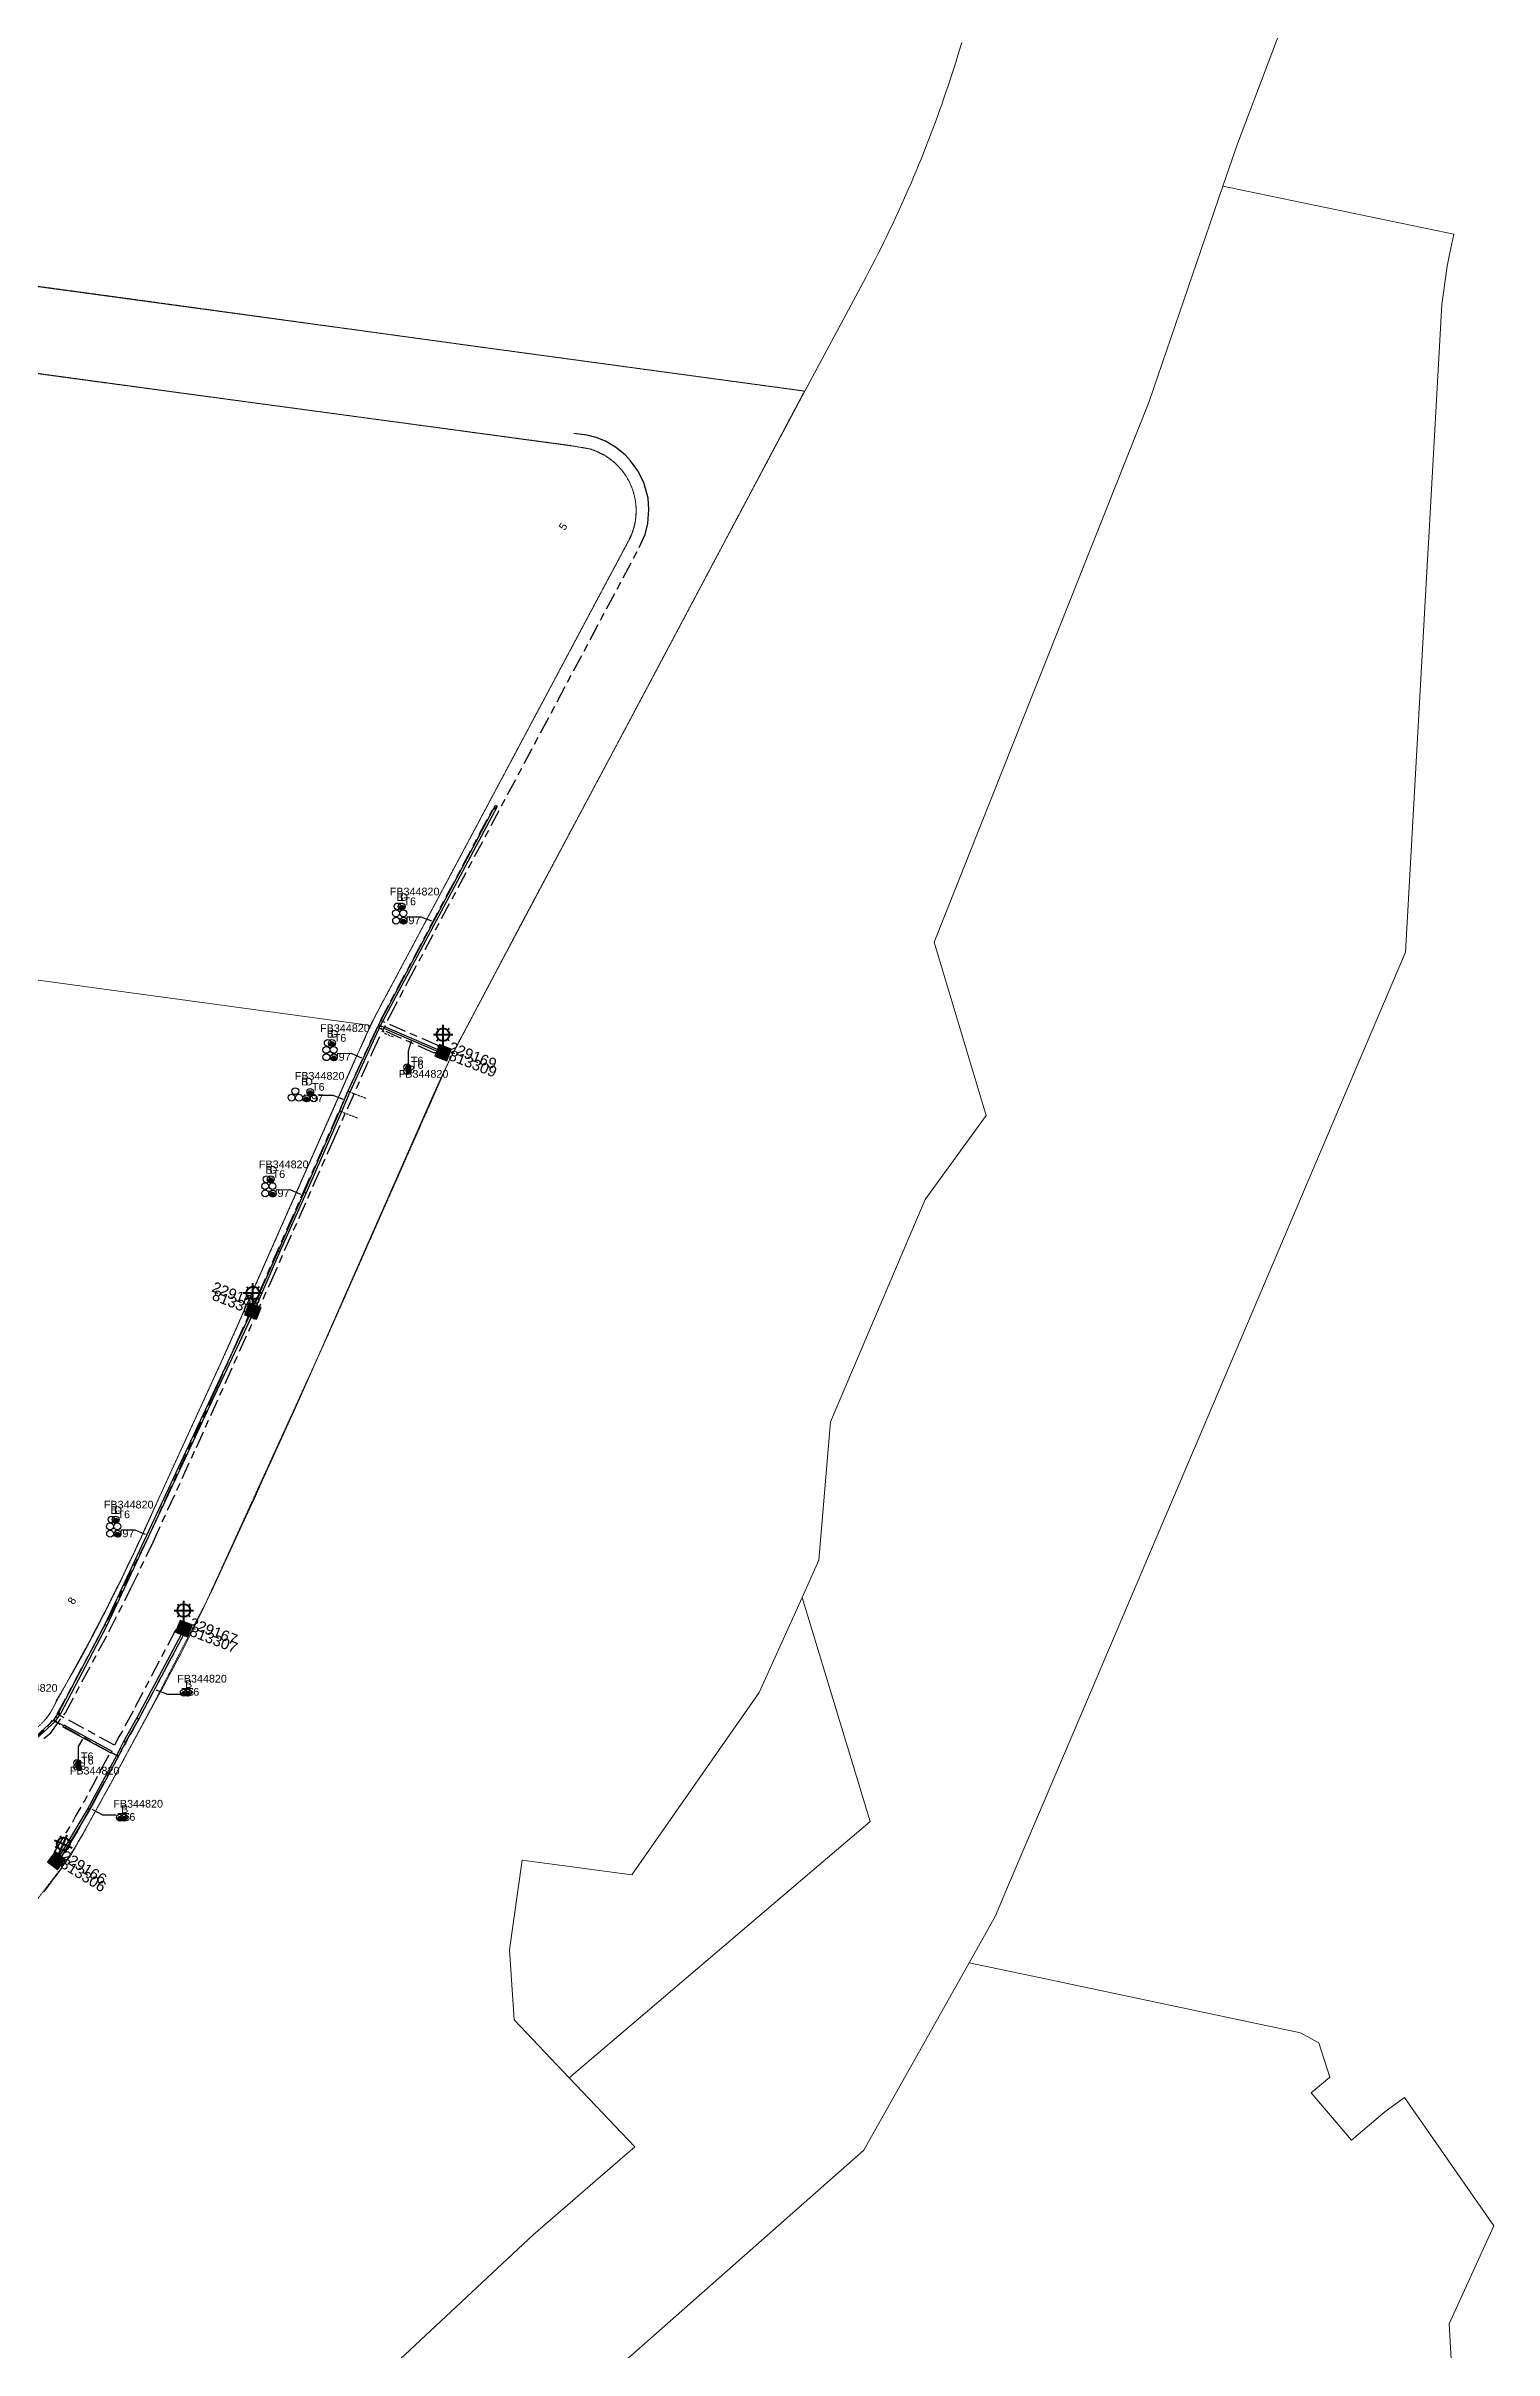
# Model space of a CAD drawing. Header units: metres. Extents: x -1 to 308408, y -2 to 6256973.
# Drawn here: x 307736 to 308074, y 6255117 to 6255655 of the extents above; entities that cross this region are included whole.
import ezdxf
from ezdxf.enums import TextEntityAlignment as Align

# ---------------------------------------------------------------- set-up
doc = ezdxf.new("R2010")
doc.units = ezdxf.units.M
for name, pattern in [('Cable Exist UG', [8.2, 4, -1.2, 1.8, -1.2]), ('DASHED', [0.75, 0.5, -0.25]), ('HIDDEN', [0.375, 0.25, -0.125]), ('HIDDEN2', [0.1875, 0.125, -0.0625])]:
    doc.linetypes.add(name, pattern=pattern)
doc.layers.get('0').update_dxf_attribs({"color": 6})
for name, color, linetype in [('_User DUCT CONFIGS', 7, 'Continuous'), ('Duct_SP_EXT', 7, 'Continuous'), ('Equip_SP_SL_EXT', 7, 'Continuous'), ('Mains_HV_EXT', 7, 'Continuous'), ('Mains_SL_EXT', 7, 'Continuous'), ('SupportsUG_SP_LV_SL_EXT', 7, 'Continuous'), ('Trench_SP_EXT', 7, 'Continuous')]:
    doc.layers.add(name, color=color, linetype=linetype)
doc.layers.add('Cadastre Land Parcels_SP_EXT', color=9, linetype='Continuous', lineweight=5)
doc.layers.add('Cadastre Other Property_SP_EXT', color=9, linetype='HIDDEN', lineweight=5)
doc.layers.add('UNKNOWN_FEATURES', color=1, linetype='DASHED', plot=False)
doc.styles.add('COLUMN_LABEL', font='arial.ttf')
doc.styles.add('iecARIAL', font='arial.ttf', dxfattribs={"height": 2})
doc.styles.add('POLE_LABEL', font='arial.ttf')
doc.styles.get("Standard").update_dxf_attribs({"font": 'arial.ttf'})

# ---------------------------------------------------------------- blocks, each defined once
blk = doc.blocks.new('COLUMN_EXT')
blk.add_hatch(color=256).paths.add_polyline_path([(-1.49, 1.48), (-1.49, -1.49), (1.48, -1.49), (1.48, 1.48)])
blk.add_lwpolyline([(-1.49, -1.49), (1.48, -1.49), (1.48, 1.48), (-1.49, 1.48)], close=True)
for tag, height, style, flags, p in [('STRUCTURE_PLANT_NUMBER', 0.2, 'POLE_LABEL', 9, (1.81, 0.03)), ('ASSET_NUM', 2.5, 'COLUMN_LABEL', 8, (2, 2)), ('STREET_CODE', 0.2, 'COLUMN_LABEL', 9, (1.81, -0.2))]:
    blk.add_attdef(tag, text='', height=height, dxfattribs=dict(style=style, flags=flags)).set_placement(p, align=Align.MIDDLE_LEFT)
at = {"flags": 1}
blk.add_attdef('Z', (1.81, -2.35), '', height=0.2, dxfattribs=at)
at = {"flags": 9}
for tag, p in [('COLUMN_TYPE', (1.81, -0.4)), ('OWNED_BY', (1.81, -0.6)), ('STATE', (1.81, -0.8)), ('USAGE', (1.81, -1)), ('STREETNAME', (1.81, -1.6)), ('SUBURB', (1.81, -1.8)), ('LEGEND', (1.81, -1.2)), ('LOCATION', (1.81, -1.4)), ('NOTES', (1.81, -2))]:
    blk.add_attdef(tag, text='', height=0.2, dxfattribs=at).set_placement(p, align=Align.MIDDLE_LEFT)
blk = doc.blocks.new('DUCT_EXT')
blk.add_circle((0, 0.8), 0.8)
at = {"flags": 1}
blk.add_attdef('Z', (0, 0), '', height=0.2, dxfattribs=at)
at = {"flags": 9}
for tag, p in [('DUCT_CODE', (0, 0)), ('XSECT_TYPE', (0, -0.2)), ('STATE', (0, -0.6)), ('FB_REFERENCE', (0, -0.4)), ('NOTES', (0, -0.8))]:
    blk.add_attdef(tag, text='', height=0.2, dxfattribs=at).set_placement(p, align=Align.MIDDLE_LEFT)
blk = doc.blocks.new('SL_LANTERN_EXT')
at = {"lineweight": 40}
for p, q in [((-1.46, 5.68), (-1.06, 5.28)), ((0, 1.97), (0, 6.47)), ((1.46, 5.68), (1.06, 5.28)), ((-2.25, 4.22), (2.25, 4.22)), ((-1.46, 2.76), (-1.06, 3.16)), ((0, 0), (0, 2.72)), ((1.46, 2.76), (1.06, 3.16))]:
    blk.add_line(p, q, dxfattribs=at)
blk.add_circle((0, 4.22), 1.5, dxfattribs=at)
at = {"style": 'iecARIAL', "flags": 8}
blk.add_attdef('ASSET_NUM', (1.5, 1.5), '', height=2.5, dxfattribs=at)
for tag, p, height, flags in [('OPERATING_VOLTAGE', (0.98, -1.65), 0.2, 9), ('ORIENTATION', (0.98, -1.85), 0.2, 9), ('OWNED_BY', (0.98, -2.05), 0.2, 9), ('STATE', (0.98, -2.25), 0.2, 9), ('CONSTRUCTED_VOLTAGE', (0.98, -0.65), 0.2, 9), ('CONTROL_TYPE', (0.98, -0.85), 0.2, 9), ('LANTERN_PURPOSE', (0.98, -1.05), 0.2, 9), ('LANTERN_TYPE', (0.98, -1.25), 0.2, 9), ('NO_PHASES', (0.98, -1.45), 0.2, 9), ('USAGE', (0.98, -2.45), 0.2, 9), ('CEXIST', (0.98, -2.65), 0.2, 9), ('CNEW', (0.98, -2.85), 0.2, 9), ('CNUMBER', (0.98, -3.05), 0.2, 9), ('CREMOVE', (0.98, -3.25), 0.2, 9), ('CREPLACE', (0.98, -3.45), 0.2, 9), ('LKINGHEIGHT', (0.98, -3.65), 0.2, 9), ('LBRACKET', (0.98, -3.85), 0.2, 9), ('LBRACKETVOCAB', (0.98, -4.05), 0.2, 9), ('LCATEGORY', (0.98, -4.25), 0.2, 9), ('LCHARGE1', (0.98, -4.45), 0.2, 9), ('LCHARGE1PERCENT', (0.98, -4.65), 0.2, 9), ('LCHARGE2', (0.98, -4.85), 0.2, 9), ('LCHARGE2PERCENT', (0.98, -5.05), 0.2, 9), ('LCHARGE3', (0.98, -5.25), 0.2, 9), ('LCHARGE3PERCENT', (0.98, -5.45), 0.2, 9), ('LNUMBER', (2.18, -3.25), 2.5, 8), ('STREETNAME', (0.98, -9.25), 0.2, 9), ('SUBURB', (0.98, -9.45), 0.2, 1), ('LEXIST', (0.98, -5.65), 0.2, 9), ('LLAMP', (0.98, -5.85), 0.2, 9), ('LLAMPVOCAB', (0.98, -6.05), 0.2, 9), ('LMAST', (0.98, -6.25), 0.2, 9), ('LMASTVOCAB', (0.98, -6.45), 0.2, 9), ('LNEW', (0.98, -6.65), 0.2, 9), ('LANTNUMBER', (0.98, -6.85), 0.2, 9), ('LOUTREACH', (0.98, -7.25), 0.2, 9), ('LOUTREACHVOCAB', (0.98, -7.45), 0.2, 9), ('LRATECODE', (0.98, -7.65), 0.2, 9), ('LREMOVE', (0.98, -7.85), 0.2, 9), ('LREPLACE', (0.98, -8.05), 0.2, 9), ('LTYPE', (0.98, -8.25), 0.2, 9), ('LTYPEVOCAB', (0.98, -8.45), 0.2, 9), ('LEGEND', (0.98, -8.65), 0.2, 9), ('LOCATION', (0.98, -8.85), 0.2, 9), ('NOTES', (0.98, -9.05), 0.2, 9)]:
    blk.add_attdef(tag, p, '', height=height, dxfattribs=dict(flags=flags))
blk = doc.blocks.new('CABLE_LARGE_EXT')
h = blk.add_hatch(color=256)
edge = h.paths.add_edge_path()
edge.add_arc((0, 0.55), 0.55, 0, 360)
blk.add_circle((0, 0.55), 0.55)
at = {"flags": 1}
blk.add_attdef('Z', (0, 0), '', height=0.2, dxfattribs=at)
at = {"flags": 9}
for tag, p in [('COND_CODE', (0, 0)), ('STATE', (0, -0.4)), ('XSECT_SIZE', (0, -0.6)), ('FB_REFERENCE', (0, -0.2)), ('NOTES', (0, -0.8))]:
    blk.add_attdef(tag, text='', height=0.2, dxfattribs=at).set_placement(p, align=Align.MIDDLE_LEFT)

msp = doc.modelspace()

# ---------------------------------------------------------------- linework, layer by layer
at = {"layer": '_User DUCT CONFIGS'}
for points in [[(307820.39, 6255451.47), (307823.6, 6255451.5), (307826.06, 6255450.51)], [(307804.11, 6255419.56), (307807.32, 6255419.59), (307809.76, 6255418.54)], [(307820.75, 6255416.97), (307820.75, 6255420.19), (307821.44, 6255422.51)], [(307799.69, 6255409.83), (307803.04, 6255409.83), (307805.49, 6255408.85)], [(307789.82, 6255387.73), (307793.03, 6255387.77), (307795.47, 6255386.72)], [(307753.59, 6255308.24), (307756.8, 6255308.27), (307759.24, 6255307.22)], [(307767.57, 6255269.82), (307764.54, 6255269.82), (307761.74, 6255270.76)], [(307743.67, 6255254.43), (307743.67, 6255257.64), (307744.62, 6255259.37)], [(307743.67, 6255254.43), (307743.67, 6255257.64), (307744.62, 6255259.37)], [(307752.38, 6255241.6), (307749.34, 6255241.6), (307746.8, 6255242.88)]]:
    msp.add_lwpolyline(points, dxfattribs=at)
at = {"layer": 'Cadastre Land Parcels_SP_EXT', "linetype": 'Continuous'}
for points in [[(307815.11, 6255111.04), (307849.82, 6255143.54), (307873.63, 6255164.08), (307858.24, 6255180.25), (307845.39, 6255193.76), (307844.33, 6255210.15), (307847.28, 6255231.11), (307872.89, 6255227.62), (307902.64, 6255270.23), (307912.65, 6255292.43), (307916.58, 6255301.16), (307919.3, 6255333.5), (307941.42, 6255385.42), (307955.64, 6255405.03), (307943.55, 6255445.53), (307993.73, 6255571.89), (308010.97, 6255622.21), (308014.35, 6255632.07), (308031.8, 6255678.19)], [(307949.95, 6255655.73), (307949.51, 6255654.28), (307949.07, 6255652.82), (307948.63, 6255651.38), (307948.17, 6255649.93), (307947.71, 6255648.49), (307947.24, 6255647.04), (307946.77, 6255645.6), (307946.28, 6255644.16), (307945.79, 6255642.73), (307945.29, 6255641.3), (307944.78, 6255639.87), (307944.27, 6255638.44), (307943.75, 6255637.02), (307943.22, 6255635.6), (307942.69, 6255634.18), (307942.14, 6255632.76), (307941.59, 6255631.35), (307941.03, 6255629.94), (307940.47, 6255628.53), (307939.89, 6255627.13), (307939.32, 6255625.72), (307938.73, 6255624.32), (307938.13, 6255622.93), (307937.53, 6255621.54), (307936.92, 6255620.15), (307936.31, 6255618.76), (307935.68, 6255617.38), (307935.05, 6255616), (307934.42, 6255614.62), (307933.77, 6255613.25), (307933.12, 6255611.88), (307932.46, 6255610.51), (307931.79, 6255609.14), (307931.12, 6255607.79), (307930.44, 6255606.43), (307929.76, 6255605.08), (307929.06, 6255603.73), (307928.36, 6255602.38), (307927.66, 6255601.04), (307926.94, 6255599.7), (307915.03, 6255577.49), (307913.32, 6255574.28), (307896.29, 6255542.27), (307833.1, 6255423.44), (307832.51, 6255422.32), (307831.93, 6255421.2), (307831.36, 6255420.08), (307830.79, 6255418.95), (307830.23, 6255417.82), (307829.67, 6255416.68), (307829.12, 6255415.55), (307828.58, 6255414.4), (307828.05, 6255413.26), (307827.52, 6255412.11), (307827, 6255410.96), (307826.49, 6255409.81), (307807.82, 6255367.4), (307797.95, 6255344.99), (307797.02, 6255342.9), (307796.09, 6255340.81), (307795.16, 6255338.72), (307794.22, 6255336.64), (307786.65, 6255319.87), (307785.68, 6255317.73), (307784.71, 6255315.6), (307783.73, 6255313.47), (307776.75, 6255298.31), (307775.95, 6255296.57), (307775.14, 6255294.83), (307774.32, 6255293.09), (307773.49, 6255291.36), (307772.66, 6255289.63), (307771.82, 6255287.9), (307770.97, 6255286.18), (307770.12, 6255284.46), (307769.25, 6255282.74), (307768.38, 6255281.03), (307767.51, 6255279.32), (307766.63, 6255277.61), (307765.74, 6255275.91), (307764.84, 6255274.21), (307763.94, 6255272.51), (307763.03, 6255270.82), (307762.11, 6255269.13), (307751.56, 6255249.76), (307745.92, 6255239.42), (307745.47, 6255238.6), (307745.01, 6255237.77), (307744.54, 6255236.95), (307744.06, 6255236.14), (307743.58, 6255235.33), (307743.09, 6255234.52), (307742.59, 6255233.72), (307742.09, 6255232.92), (307741.58, 6255232.13), (307741.06, 6255231.34), (307740.54, 6255230.55), (307740.01, 6255229.77), (307739.47, 6255228.99), (307738.93, 6255228.22), (307738.38, 6255227.45), (307737.83, 6255226.69), (307737.26, 6255225.93), (307736.7, 6255225.17), (307736.12, 6255224.43), (307735.54, 6255223.68)], [(307735.54, 6255223.68), (307736.12, 6255224.43), (307736.7, 6255225.17), (307737.26, 6255225.93), (307737.83, 6255226.69), (307738.38, 6255227.45), (307738.93, 6255228.22), (307739.47, 6255228.99), (307740.01, 6255229.77), (307740.54, 6255230.55), (307741.06, 6255231.34), (307741.58, 6255232.13), (307742.09, 6255232.92), (307742.59, 6255233.72), (307743.09, 6255234.52), (307743.58, 6255235.33), (307744.06, 6255236.14), (307744.54, 6255236.95), (307745.01, 6255237.77), (307745.47, 6255238.6), (307745.92, 6255239.42), (307751.56, 6255249.76), (307762.11, 6255269.13), (307763.03, 6255270.82), (307763.94, 6255272.51), (307764.84, 6255274.21), (307765.74, 6255275.91), (307766.63, 6255277.61), (307767.51, 6255279.32), (307768.38, 6255281.03), (307769.25, 6255282.74), (307770.12, 6255284.46), (307770.97, 6255286.18), (307771.82, 6255287.9), (307772.66, 6255289.63), (307773.49, 6255291.36), (307774.32, 6255293.09), (307775.14, 6255294.83), (307775.95, 6255296.57), (307776.75, 6255298.31), (307783.73, 6255313.47), (307784.71, 6255315.6), (307785.68, 6255317.73), (307786.65, 6255319.87), (307794.22, 6255336.64), (307795.16, 6255338.72), (307796.09, 6255340.81), (307797.02, 6255342.9), (307797.95, 6255344.99), (307807.82, 6255367.4), (307826.49, 6255409.81), (307827, 6255410.96), (307827.52, 6255412.11), (307828.05, 6255413.26), (307828.58, 6255414.4), (307829.12, 6255415.55), (307829.67, 6255416.68), (307830.23, 6255417.82), (307830.79, 6255418.95), (307831.36, 6255420.08), (307831.93, 6255421.2), (307832.51, 6255422.32), (307833.1, 6255423.44), (307896.29, 6255542.27), (307913.32, 6255574.28), (307764.67, 6255594.52), (307590.56, 6255618.23)], [(307852.75, 6255097.66), (307927.11, 6255163.32), (307951.68, 6255207.1), (307957.83, 6255218.07), (307960.92, 6255225.33), (307980.02, 6255270.25), (307988.92, 6255291.16), (308007.42, 6255334.66), (308016.46, 6255355.92), (308036.64, 6255403.38), (308044.03, 6255420.74), (308053.6, 6255443.25), (308058.78, 6255534.86), (308059.08, 6255540.16), (308062.15, 6255594.53), (308063.33, 6255603.53), (308063.98, 6255606.6), (308064.9, 6255611.01), (308010.97, 6255622.21), (307993.73, 6255571.89), (307943.55, 6255445.53), (307955.64, 6255405.03), (307941.42, 6255385.42), (307919.3, 6255333.5), (307916.58, 6255301.16), (307912.65, 6255292.43), (307928.58, 6255240.1), (307858.24, 6255180.25), (307873.63, 6255164.08), (307849.82, 6255143.54), (307815.11, 6255111.04)], [(307612.54, 6255453.27), (307811.9, 6255426.11), (307812.47, 6255427.26), (307812.47, 6255427.26), (307813.04, 6255428.41), (307813.62, 6255429.55), (307814.21, 6255430.7), (307814.8, 6255431.83), (307815.41, 6255432.97), (307872.08, 6255539.31), (307872.24, 6255539.61), (307872.39, 6255539.92), (307872.54, 6255540.24), (307872.68, 6255540.55), (307872.81, 6255540.87), (307872.94, 6255541.19), (307873.05, 6255541.51), (307873.16, 6255541.84), (307873.27, 6255542.17), (307873.36, 6255542.5), (307873.45, 6255542.83), (307873.53, 6255543.17), (307873.6, 6255543.51), (307873.66, 6255543.84), (307873.72, 6255544.18), (307873.77, 6255544.53), (307873.81, 6255544.87), (307873.84, 6255545.21), (307873.86, 6255545.55), (307873.88, 6255545.9), (307873.89, 6255546.24), (307873.89, 6255546.59), (307873.88, 6255546.93), (307873.86, 6255547.28), (307873.84, 6255547.62), (307873.81, 6255547.96), (307873.77, 6255548.31), (307873.72, 6255548.65), (307873.67, 6255548.99), (307873.6, 6255549.32), (307873.53, 6255549.66), (307873.45, 6255550), (307873.37, 6255550.33), (307873.27, 6255550.66), (307873.17, 6255550.99), (307873.06, 6255551.32), (307872.94, 6255551.64), (307872.82, 6255551.96), (307872.69, 6255552.28), (307872.55, 6255552.6), (307872.4, 6255552.91), (307872.25, 6255553.22), (307872.09, 6255553.52), (307871.92, 6255553.82), (307871.74, 6255554.12), (307871.56, 6255554.41), (307871.37, 6255554.7), (307871.18, 6255554.99), (307870.98, 6255555.27), (307870.77, 6255555.54), (307870.56, 6255555.81), (307870.34, 6255556.08), (307870.11, 6255556.34), (307869.88, 6255556.59), (307869.64, 6255556.84), (307869.4, 6255557.08), (307869.15, 6255557.32), (307868.89, 6255557.55), (307868.63, 6255557.78), (307868.37, 6255558), (307868.1, 6255558.21), (307867.82, 6255558.42), (307867.54, 6255558.62), (307867.25, 6255558.82), (307866.97, 6255559.01), (307866.67, 6255559.19), (307866.37, 6255559.36), (307866.07, 6255559.53), (307865.77, 6255559.69), (307865.46, 6255559.84), (307865.15, 6255559.99), (307864.83, 6255560.13), (307864.51, 6255560.26), (307864.19, 6255560.39), (307863.87, 6255560.5), (307863.54, 6255560.61), (307863.21, 6255560.71), (307862.88, 6255560.81), (307862.54, 6255560.89), (307862.21, 6255560.97), (307861.87, 6255561.05), (307861.53, 6255561.11), (307861.19, 6255561.16), (307860.85, 6255561.21), (307588.46, 6255598.32)], [(307588.46, 6255598.32), (307860.85, 6255561.21), (307861.19, 6255561.16), (307861.53, 6255561.11), (307861.87, 6255561.05), (307862.21, 6255560.97), (307862.54, 6255560.89), (307862.88, 6255560.81), (307863.21, 6255560.71), (307863.54, 6255560.61), (307863.87, 6255560.5), (307864.19, 6255560.39), (307864.51, 6255560.26), (307864.83, 6255560.13), (307865.15, 6255559.99), (307865.46, 6255559.84), (307865.77, 6255559.69), (307866.07, 6255559.53), (307866.37, 6255559.36), (307866.67, 6255559.19), (307866.97, 6255559.01), (307867.25, 6255558.82), (307867.54, 6255558.62), (307867.82, 6255558.42), (307868.1, 6255558.21), (307868.37, 6255558), (307868.63, 6255557.78), (307868.89, 6255557.55), (307869.15, 6255557.32), (307869.4, 6255557.08), (307869.64, 6255556.84), (307869.88, 6255556.59), (307870.11, 6255556.34), (307870.34, 6255556.08), (307870.56, 6255555.81), (307870.77, 6255555.54), (307870.98, 6255555.27), (307871.18, 6255554.99), (307871.37, 6255554.7), (307871.56, 6255554.41), (307871.74, 6255554.12), (307871.92, 6255553.82), (307872.09, 6255553.52), (307872.25, 6255553.22), (307872.4, 6255552.91), (307872.55, 6255552.6), (307872.69, 6255552.28), (307872.82, 6255551.96), (307872.94, 6255551.64), (307873.06, 6255551.32), (307873.17, 6255550.99), (307873.27, 6255550.66), (307873.37, 6255550.33), (307873.45, 6255550), (307873.53, 6255549.66), (307873.6, 6255549.32), (307873.67, 6255548.99), (307873.72, 6255548.65), (307873.77, 6255548.31), (307873.81, 6255547.96), (307873.84, 6255547.62), (307873.86, 6255547.28), (307873.88, 6255546.93), (307873.89, 6255546.59), (307873.89, 6255546.24), (307873.88, 6255545.9), (307873.86, 6255545.55), (307873.84, 6255545.21), (307873.81, 6255544.87), (307873.77, 6255544.53), (307873.72, 6255544.18), (307873.66, 6255543.84), (307873.6, 6255543.51), (307873.53, 6255543.17), (307873.45, 6255542.83), (307873.36, 6255542.5), (307873.27, 6255542.17), (307873.16, 6255541.84), (307873.05, 6255541.51), (307872.94, 6255541.19), (307872.81, 6255540.87), (307872.68, 6255540.55), (307872.54, 6255540.24), (307872.39, 6255539.92), (307872.24, 6255539.61), (307872.08, 6255539.31), (307815.41, 6255432.97), (307814.8, 6255431.83), (307814.21, 6255430.7), (307813.62, 6255429.55), (307813.04, 6255428.41), (307812.47, 6255427.26), (307811.9, 6255426.11), (307811.39, 6255424.95), (307810.86, 6255423.8), (307810.34, 6255422.65), (307809.8, 6255421.5), (307809.26, 6255420.36), (307808.71, 6255419.22), (307808.16, 6255418.08), (307779.73, 6255353.72), (307778.74, 6255351.48), (307777.74, 6255349.24), (307776.73, 6255347), (307775.72, 6255344.76), (307774.7, 6255342.52), (307759.16, 6255308.49), (307758.35, 6255306.73), (307757.53, 6255304.97), (307756.71, 6255303.21), (307755.87, 6255301.45), (307755.03, 6255299.7), (307754.19, 6255297.95), (307753.33, 6255296.21), (307752.47, 6255294.47), (307751.6, 6255292.73), (307750.73, 6255290.99), (307749.85, 6255289.26), (307748.96, 6255287.54), (307748.06, 6255285.81), (307747.16, 6255284.09), (307746.25, 6255282.38), (307745.33, 6255280.66), (307744.4, 6255278.96), (307737.59, 6255266.43), (307737.43, 6255266.13), (307737.25, 6255265.84), (307737.07, 6255265.54), (307736.89, 6255265.26), (307736.69, 6255264.97), (307736.49, 6255264.69), (307736.29, 6255264.42), (307736.08, 6255264.15), (307735.86, 6255263.88)], [(307735.86, 6255263.88), (307736.08, 6255264.15), (307736.29, 6255264.42), (307736.49, 6255264.69), (307736.69, 6255264.97), (307736.89, 6255265.26), (307737.07, 6255265.54), (307737.25, 6255265.84), (307737.43, 6255266.13), (307737.59, 6255266.43), (307744.4, 6255278.96), (307745.33, 6255280.66), (307746.25, 6255282.38), (307747.16, 6255284.09), (307748.06, 6255285.81), (307748.96, 6255287.54), (307749.85, 6255289.26), (307750.73, 6255290.99), (307751.6, 6255292.73), (307752.47, 6255294.47), (307753.33, 6255296.21), (307754.19, 6255297.95), (307755.03, 6255299.7), (307755.87, 6255301.45), (307756.71, 6255303.21), (307757.53, 6255304.97), (307758.35, 6255306.73), (307759.16, 6255308.49), (307774.7, 6255342.52), (307775.72, 6255344.76), (307776.73, 6255347), (307777.74, 6255349.24), (307778.74, 6255351.48), (307779.73, 6255353.72), (307808.16, 6255418.08), (307808.71, 6255419.22), (307809.26, 6255420.36), (307809.8, 6255421.5), (307810.34, 6255422.65), (307810.86, 6255423.8), (307811.39, 6255424.95), (307811.9, 6255426.11), (307612.54, 6255453.27)], [(308066.71, 6255071.53), (308063.87, 6255122.75), (308074.29, 6255145.61), (308053.43, 6255175.61), (308048.81, 6255172.3), (308041.04, 6255165.67), (308031.62, 6255176.69), (308031.62, 6255176.69), (308035.94, 6255180.39), (308033.42, 6255188.38), (308033.24, 6255188.48), (308029.14, 6255190.75), (307968.08, 6255203.64), (307951.68, 6255207.1), (307927.11, 6255163.32), (307852.75, 6255097.66)]]:
    msp.add_lwpolyline(points, dxfattribs=at)
msp.add_lwpolyline([(307928.58, 6255240.1), (307912.65, 6255292.43), (307902.64, 6255270.23), (307872.89, 6255227.62), (307847.28, 6255231.11), (307844.33, 6255210.15), (307845.39, 6255193.76), (307858.24, 6255180.25), (307928.58, 6255240.1)], close=True, dxfattribs=at)
at = {"layer": 'Cadastre Other Property_SP_EXT', "linetype": 'HIDDEN2'}
msp.add_lwpolyline([(307732, 6255219.31), (307741.79, 6255232.09), (307751.18, 6255248.97), (307761.17, 6255267.64), (307773.52, 6255291.49), (307802.01, 6255353.98), (307830.37, 6255418.17), (307846.67, 6255449.12), (307874.3, 6255500.9), (307913.23, 6255574.32), (307838, 6255584.55), (307757.75, 6255595.58), (307568.19, 6255621.4)], dxfattribs=at)
msp.add_lwpolyline([(307640.23, 6255591.06), (307858.42, 6255561.61), (307863.31, 6255560.77), (307863.31, 6255560.77, -0.449073), (307872.58, 6255540.12), (307872.58, 6255540.12), (307865.34, 6255526.6), (307837.66, 6255474.65), (307811.9, 6255426.32), (307778.44, 6255350.64), (307762.34, 6255315.5), (307762.34, 6255315.5, -0.021425), (307743.66, 6255277.28), (307743.66, 6255277.28), (307738.53, 6255268.49), (307738.53, 6255268.49, -0.398404), (307719.06, 6255259.1)], format="xyb", dxfattribs=at)
at = {"layer": 'Duct_SP_EXT'}
for p, q in [((307840.97, 6255477.49), (307813.69, 6255426.21)), ((307841.4, 6255477.27), (307814.12, 6255425.98)), ((307840.97, 6255477.49), (307841.18, 6255477.38)), ((307841.4, 6255477.27), (307841.18, 6255477.38)), ((307813.69, 6255426.2), (307806.57, 6255410.75)), ((307814.12, 6255425.99), (307807, 6255410.55)), ((307813.69, 6255426.21), (307813.9, 6255426.09)), ((307813.69, 6255426.2), (307813.9, 6255426.09)), ((307814.12, 6255425.98), (307813.9, 6255426.09)), ((307814.12, 6255425.99), (307813.9, 6255426.09)), ((307815.02, 6255425.38), (307815.11, 6255425.6)), ((307827.65, 6255419.92), (307815.02, 6255425.38)), ((307815.21, 6255425.82), (307815.11, 6255425.6)), ((307827.84, 6255420.36), (307815.21, 6255425.82)), ((307827.65, 6255419.92), (307827.74, 6255420.14)), ((307827.84, 6255420.36), (307827.74, 6255420.14)), ((307806.56, 6255410.74), (307804.64, 6255406.11)), ((307807.01, 6255410.56), (307805.09, 6255405.92)), ((307806.56, 6255410.74), (307806.78, 6255410.65)), ((307806.57, 6255410.75), (307806.78, 6255410.65)), ((307807, 6255410.55), (307806.78, 6255410.65)), ((307807.01, 6255410.56), (307806.78, 6255410.65)), ((307804.64, 6255406.11), (307796.36, 6255387.18)), ((307805.08, 6255405.92), (307796.8, 6255386.98)), ((307804.64, 6255406.11), (307804.86, 6255406.01)), ((307804.64, 6255406.11), (307804.86, 6255406.01)), ((307805.09, 6255405.92), (307804.86, 6255406.01)), ((307805.08, 6255405.92), (307804.86, 6255406.01)), ((307796.36, 6255387.18), (307790.24, 6255373.47)), ((307796.8, 6255386.98), (307790.68, 6255373.27)), ((307796.36, 6255387.18), (307796.58, 6255387.08)), ((307796.8, 6255386.98), (307796.58, 6255387.08)), ((307790.24, 6255373.47), (307784.14, 6255359.49)), ((307790.68, 6255373.27), (307784.58, 6255359.3)), ((307790.24, 6255373.47), (307790.46, 6255373.37)), ((307790.68, 6255373.27), (307790.46, 6255373.37)), ((307784.14, 6255359.49), (307749.79, 6255286.13)), ((307784.58, 6255359.29), (307750.22, 6255285.91)), ((307784.14, 6255359.49), (307784.36, 6255359.39)), ((307784.14, 6255359.49), (307784.36, 6255359.39)), ((307784.58, 6255359.3), (307784.36, 6255359.39)), ((307784.58, 6255359.29), (307784.36, 6255359.39)), ((307749.79, 6255286.13), (307738.99, 6255265.55)), ((307750.22, 6255285.91), (307739.4, 6255265.3)), ((307749.79, 6255286.13), (307750.01, 6255286.02)), ((307750.22, 6255285.91), (307750.01, 6255286.02)), ((307768.35, 6255285.11), (307757.28, 6255264.3)), ((307768.77, 6255284.88), (307757.7, 6255264.07)), ((307768.35, 6255285.11), (307768.56, 6255284.99)), ((307768.77, 6255284.88), (307768.56, 6255284.99)), ((307737.84, 6255263.86), (307733.58, 6255259.93)), ((307738.16, 6255263.51), (307733.85, 6255259.53)), ((307738.36, 6255264.61), (307737.81, 6255263.82)), ((307737.81, 6255263.82), (307738, 6255263.68)), ((307737.84, 6255263.86), (307738, 6255263.68)), ((307738.2, 6255263.54), (307738, 6255263.68)), ((307738.16, 6255263.51), (307738, 6255263.68)), ((307738.76, 6255264.34), (307738.2, 6255263.54)), ((307738.9, 6255265.41), (307738.36, 6255264.61)), ((307738.36, 6255264.61), (307738.56, 6255264.47)), ((307738.76, 6255264.34), (307738.56, 6255264.47)), ((307739.3, 6255265.14), (307738.76, 6255264.34)), ((307738.99, 6255265.55), (307738.9, 6255265.41)), ((307738.9, 6255265.41), (307738.9, 6255265.41)), ((307738.9, 6255265.41), (307739.1, 6255265.28)), ((307738.9, 6255265.41), (307739.1, 6255265.28)), ((307738.99, 6255265.55), (307739.2, 6255265.42)), ((307739.3, 6255265.14), (307739.1, 6255265.28)), ((307739.3, 6255265.14), (307739.1, 6255265.28)), ((307739.4, 6255265.3), (307739.2, 6255265.42)), ((307739.4, 6255265.3), (307739.3, 6255265.14)), ((307739.3, 6255265.14), (307739.3, 6255265.14)), ((307740.09, 6255262.19), (307740.21, 6255262.4)), ((307740.32, 6255262.61), (307740.21, 6255262.4)), ((307751.46, 6255256.5), (307740.32, 6255262.61)), ((307757.28, 6255264.3), (307754.16, 6255258.82)), ((307757.7, 6255264.07), (307754.57, 6255258.58)), ((307757.28, 6255264.3), (307757.49, 6255264.19)), ((307757.7, 6255264.07), (307757.49, 6255264.19)), ((307751.23, 6255256.08), (307740.09, 6255262.19)), ((307753.34, 6255257.22), (307752.58, 6255255.6)), ((307753.77, 6255257.01), (307753.01, 6255255.4)), ((307754.16, 6255258.82), (307753.34, 6255257.22)), ((307753.34, 6255257.22), (307753.55, 6255257.11)), ((307753.77, 6255257.01), (307753.55, 6255257.11)), ((307754.58, 6255258.59), (307753.77, 6255257.01)), ((307754.16, 6255258.82), (307754.16, 6255258.82)), ((307754.16, 6255258.82), (307754.37, 6255258.7)), ((307754.16, 6255258.82), (307754.37, 6255258.7)), ((307754.57, 6255258.58), (307754.37, 6255258.7)), ((307754.58, 6255258.59), (307754.37, 6255258.7)), ((307754.57, 6255258.58), (307754.58, 6255258.59)), ((307752.58, 6255255.61), (307745.83, 6255243.12)), ((307753, 6255255.38), (307746.25, 6255242.89)), ((307751.23, 6255256.08), (307751.34, 6255256.29)), ((307751.46, 6255256.5), (307751.34, 6255256.29)), ((307752.58, 6255255.61), (307752.79, 6255255.5)), ((307752.58, 6255255.6), (307752.79, 6255255.5)), ((307753.01, 6255255.4), (307752.79, 6255255.5)), ((307753, 6255255.38), (307752.79, 6255255.5)), ((307745.83, 6255243.12), (307738.51, 6255230.96)), ((307746.25, 6255242.89), (307738.92, 6255230.72)), ((307745.83, 6255243.12), (307746.04, 6255243.01)), ((307746.25, 6255242.89), (307746.04, 6255243.01)), ((307738.51, 6255230.96), (307738.72, 6255230.84)), ((307738.92, 6255230.72), (307738.72, 6255230.84))]:
    msp.add_line(p, q, dxfattribs=at)
at = {"layer": 'Mains_HV_EXT', "linetype": 'Cable Exist UG'}
msp.add_lwpolyline([(307735.53, 6255259.48), (307737.17, 6255260.82), (307740.56, 6255265.52), (307750.72, 6255284.42), (307755.89, 6255294.62), (307761.04, 6255305.37), (307771.17, 6255327.53), (307788.47, 6255366), (307803.12, 6255399.15), (307812.33, 6255419.88), (307816.26, 6255428.13), (307820.75, 6255436.61), (307874.64, 6255537.78), (307876.01, 6255540.83), (307876.62, 6255543.4), (307876.88, 6255546.69), (307876.68, 6255549.29), (307875.73, 6255552.95), (307874.32, 6255555.7), (307872.6, 6255558.04), (307871.31, 6255559.39), (307869.09, 6255561.22), (307866.73, 6255562.6), (307864.56, 6255563.45), (307862.49, 6255563.99), (307859.37, 6255564.39)], dxfattribs=at)
at = {"layer": 'Mains_SL_EXT', "linetype": 'Cable Exist UG'}
for points in [[(307828.8, 6255419.74), (307827.55, 6255421.45), (307814.17, 6255427.26), (307814.17, 6255427.26), (307840.28, 6255476.4), (307841.43, 6255477.27)], [(307828.8, 6255419.74), (307826.6, 6255419.7), (307826.6, 6255419.7), (307813.37, 6255425.66), (307813.37, 6255425.66), (307807.56, 6255413), (307797.14, 6255389.41), (307784.45, 6255360.67), (307784.36, 6255359.39)], [(307768.24, 6255285.19), (307766.31, 6255284.8), (307766.31, 6255284.8), (307756.38, 6255265.89), (307753.09, 6255259.86), (307752.07, 6255257.92), (307738.68, 6255265.23), (307750.76, 6255287.8), (307760.39, 6255307.49), (307775.7, 6255341.05), (307780.66, 6255352.11), (307783.45, 6255358.41), (307784.36, 6255359.39)]]:
    msp.add_lwpolyline(points, dxfattribs=at)
for points in [[(307768.24, 6255285.19), (307768.23, 6255283.91), (307768.23, 6255283.91), (307764.99, 6255277.8), (307764.99, 6255277.8, -0.008066), (307747.82, 6255246.05), (307747.82, 6255246.05), (307746.69, 6255243.86), (307746.69, 6255243.86), (307743.46, 6255238.01), (307739.63, 6255231.85), (307738.45, 6255230.97)], [(307738.42, 6255231.06), (307737.99, 6255232.98), (307737.99, 6255232.98, 0.022976), (307748.87, 6255252.17), (307748.87, 6255252.17), (307751.04, 6255256.2), (307751.04, 6255256.2), (307737.59, 6255263.77), (307737.59, 6255263.77, -0.289728), (307721.47, 6255257.3), (307721.47, 6255257.3), (307716.69, 6255257.94), (307704.2, 6255259.66), (307702.47, 6255259.21)]]:
    msp.add_lwpolyline(points, format="xyb", dxfattribs=at)
at = {"layer": 'Trench_SP_EXT', "linetype": 'Cable Exist UG'}
for points in [[(307815.11, 6255425.6), (307813.88, 6255426.1)], [(307828.54, 6255419.74), (307827.52, 6255420.15)], [(307740.19, 6255262.43), (307738.01, 6255263.6)], [(307751.27, 6255256.33), (307752.77, 6255255.44)]]:
    msp.add_lwpolyline(points, dxfattribs=at)
at = {"layer": 'UNKNOWN_FEATURES'}
for points in [[(307813.82, 6255426.18), (307815.23, 6255424.23), (307817.19, 6255423.5)], [(307806.7, 6255410.7), (307810.68, 6255409.14)], [(307804.74, 6255406.07), (307808.76, 6255404.5)]]:
    msp.add_lwpolyline(points, dxfattribs=at)

# ---------------------------------------------------------------- block references
at = {"layer": '_User DUCT CONFIGS'}
for name, p, rotation in [('DUCT_EXT', (307817.82, 6255451.5), 0.2598538369384188), ('DUCT_EXT', (307817.84, 6255449.79), 0.2598538369384188), ('DUCT_EXT', (307818.17, 6255453.1), 0.2598538369384188), ('DUCT_EXT', (307819.13, 6255453.1), 0.2598538369384188), ('DUCT_EXT', (307819.53, 6255451.5), 0.2598538369384188), ('DUCT_EXT', (307819.57, 6255449.78), 0.2598538369384188), ('DUCT_EXT', (307801.53, 6255419.59), 0.2598538369384188), ('DUCT_EXT', (307801.55, 6255417.88), 0.2598538369384188), ('DUCT_EXT', (307801.88, 6255421.19), 0.2598538369384188), ('DUCT_EXT', (307802.84, 6255421.19), 0.2598538369384188), ('DUCT_EXT', (307803.25, 6255419.59), 0.2598538369384188), ('DUCT_EXT', (307803.28, 6255417.87), 0.2598538369384188), ('DUCT_EXT', (307821.22, 6255416.34), 90.25985383724061), ('DUCT_EXT', (307821.26, 6255415.45), 90.25985383724061), ('CABLE_LARGE_EXT', (307821.2, 6255416.34), 90), ('CABLE_LARGE_EXT', (307821.28, 6255415.45), 90), ('DUCT_EXT', (307793.4, 6255408.44), 0.2598538369384188), ('DUCT_EXT', (307794.29, 6255409.94), 0.2598538369384188), ('DUCT_EXT', (307795.13, 6255408.43), 0.2598538369384188), ('DUCT_EXT', (307796.88, 6255408.26), 0.2598538369384188), ('DUCT_EXT', (307797.77, 6255409.76), 0.2598538369384188), ('DUCT_EXT', (307798.61, 6255408.25), 0.2598538369384188), ('DUCT_EXT', (307787.25, 6255387.76), 0.2598538369384188), ('DUCT_EXT', (307787.26, 6255386.06), 0.2598538369384188), ('DUCT_EXT', (307787.6, 6255389.36), 0.2598538369384188), ('DUCT_EXT', (307788.56, 6255389.36), 0.2598538369384188), ('DUCT_EXT', (307788.96, 6255387.76), 0.2598538369384188), ('DUCT_EXT', (307788.99, 6255386.04), 0.2598538369384188), ('DUCT_EXT', (307751.36, 6255309.87), 0.2598538369384188), ('DUCT_EXT', (307752.32, 6255309.87), 0.2598538369384188), ('DUCT_EXT', (307751.01, 6255308.27), 0.2598538369384188), ('DUCT_EXT', (307751.03, 6255306.56), 0.2598538369384188), ('DUCT_EXT', (307752.72, 6255308.27), 0.2598538369384188), ('DUCT_EXT', (307752.76, 6255306.55), 0.2598538369384188), ('DUCT_EXT', (307768.24, 6255269.42), 0.2598538369384188), ('DUCT_EXT', (307769.2, 6255269.42), 0.2598538369384188), ('DUCT_EXT', (307744.15, 6255253.79), 90.25985383724061), ('DUCT_EXT', (307744.18, 6255252.9), 90.25985383724061), ('CABLE_LARGE_EXT', (307744.13, 6255253.79), 90), ('CABLE_LARGE_EXT', (307744.2, 6255252.9), 90), ('DUCT_EXT', (307753.31, 6255240.21), 0.2598538369384188), ('DUCT_EXT', (307754.27, 6255240.21), 0.2598538369384188)]:
    msp.add_blockref(name, p, dxfattribs=dict(at, rotation=rotation))
for p in [(307819.13, 6255453.1), (307819.57, 6255449.78), (307802.84, 6255421.19), (307803.28, 6255417.87), (307796.88, 6255408.26), (307797.77, 6255409.76), (307788.56, 6255389.36), (307788.99, 6255386.04), (307752.32, 6255309.87), (307752.76, 6255306.55), (307768.3, 6255269.42), (307769.2, 6255269.42), (307753.36, 6255240.21), (307754.27, 6255240.21)]:
    msp.add_blockref('CABLE_LARGE_EXT', p, dxfattribs=at)
at = {"layer": 'Equip_SP_SL_EXT'}
ref = msp.add_blockref('SL_LANTERN_EXT', (307828.8, 6255419.74), dxfattribs=at)
ref.add_attrib('ASSET_NUM', '229169', dxfattribs={"layer": '0', "height": 2.5, "rotation": 338.5242, "style": 'iecARIAL'}).set_placement((307830.3, 6255421.24), align=Align.MIDDLE_LEFT)
ref = msp.add_blockref('SL_LANTERN_EXT', (307784.36, 6255359.39), dxfattribs=at)
ref.add_attrib('ASSET_NUM', '229168', dxfattribs={"layer": '0', "height": 2.5, "rotation": 338.3983, "style": 'iecARIAL'}).set_placement((307785.86, 6255360.89), align=Align.MIDDLE_RIGHT)
ref = msp.add_blockref('SL_LANTERN_EXT', (307768.24, 6255285.19), dxfattribs=at)
ref.add_attrib('ASSET_NUM', '229167', dxfattribs={"layer": '0', "height": 2.5, "rotation": 338.7725, "style": 'iecARIAL'}).set_placement((307769.74, 6255286.69), align=Align.MIDDLE_LEFT)
ref = msp.add_blockref('SL_LANTERN_EXT', (307738.45, 6255230.97), dxfattribs=dict(at, rotation=337.0794380823701))
ref.add_attrib('ASSET_NUM', '229166', dxfattribs={"layer": '0', "height": 2.5, "rotation": 328.2156, "style": 'iecARIAL'}).set_placement((307739.95, 6255232.47), align=Align.MIDDLE_LEFT)
at = {"layer": 'SupportsUG_SP_LV_SL_EXT'}
ref = msp.add_blockref('COLUMN_EXT', (307828.8, 6255419.74), dxfattribs=dict(at, rotation=68.5242261150795))
ref.add_attrib('ASSET_NUM', '813309', dxfattribs={"layer": '0', "height": 2.5, "rotation": 338.5242, "style": 'COLUMN_LABEL'}).set_placement((307830.8, 6255420.49), align=Align.TOP_LEFT)
ref = msp.add_blockref('COLUMN_EXT', (307784.36, 6255359.39), dxfattribs=dict(at, rotation=68.95381852780234))
ref.add_attrib('ASSET_NUM', '813308', dxfattribs={"layer": '0', "height": 2.5, "rotation": 338.3983, "style": 'COLUMN_LABEL'}).set_placement((307786.36, 6255360.14), align=Align.TOP_RIGHT)
ref = msp.add_blockref('COLUMN_EXT', (307768.24, 6255285.19), dxfattribs=dict(at, rotation=68.77251481670518))
ref.add_attrib('ASSET_NUM', '813307', dxfattribs={"layer": '0', "height": 2.5, "rotation": 338.7725, "style": 'COLUMN_LABEL'}).set_placement((307770.24, 6255285.94), align=Align.TOP_LEFT)
ref = msp.add_blockref('COLUMN_EXT', (307738.45, 6255230.97), dxfattribs=dict(at, rotation=52.60285510812867))
ref.add_attrib('ASSET_NUM', '813306', dxfattribs={"layer": '0', "height": 2.5, "rotation": 328.3898, "style": 'COLUMN_LABEL'}).set_placement((307740.45, 6255231.72), align=Align.TOP_LEFT)

# ---------------------------------------------------------------- texts
at = {"layer": '_User DUCT CONFIGS'}
for s, p in [('FB344820', (307816.35, 6255456.48)), ('B', (307817.91, 6255455.19)), ('D', (307818.8, 6255455.2)), ('U97', (307818.89, 6255449.76)), ('T6', (307819.54, 6255454.2)), ('FB344820', (307800.07, 6255424.57)), ('B', (307801.62, 6255423.28)), ('D', (307802.52, 6255423.28)), ('T6', (307803.26, 6255422.29)), ('U97', (307802.6, 6255417.85)), ('T6', (307821.28, 6255416.99)), ('FB344820', (307794.15, 6255413.42)), ('B', (307795.67, 6255412.08)), ('D', (307796.56, 6255412.08)), ('FB344820', (307818.43, 6255413.89)), ('B', (307820.59, 6255414.9)), ('T6', (307821.31, 6255415.97)), ('U97', (307796.2, 6255408.24)), ('T6', (307798.19, 6255410.86)), ('FB344820', (307785.78, 6255392.75)), ('B', (307787.34, 6255391.45)), ('D', (307788.23, 6255391.46)), ('T6', (307788.97, 6255390.47)), ('U97', (307788.31, 6255386.02)), ('FB344820', (307749.55, 6255313.25)), ('B', (307751.1, 6255311.96)), ('D', (307751.99, 6255311.97)), ('T6', (307752.73, 6255310.97)), ('U97', (307752.08, 6255306.53)), ('FB344820', (307766.7, 6255272.58)), ('B', (307768.51, 6255271.31)), ('FB344820', (307727.14, 6255270.42)), ('T6', (307767.68, 6255269.5)), ('T6', (307768.91, 6255269.5)), ('FB344820', (307741.59, 6255251.09)), ('B', (307743.74, 6255252.11)), ('T6', (307744.2, 6255254.44)), ('T6', (307744.24, 6255253.43)), ('FB344820', (307751.77, 6255243.36)), ('T6', (307752.75, 6255240.28)), ('B', (307753.58, 6255242.09)), ('T6', (307753.98, 6255240.28))]:
    msp.add_text(s, height=1.8, dxfattribs=at).set_placement(p)
at = {"layer": 'Cadastre Land Parcels_SP_EXT'}
for s, rotation, p in [('5', 57.2296, (307857.2, 6255541.61)), ('8', 59.6973, (307742.51, 6255290.64))]:
    msp.add_text(s, height=1.8, rotation=rotation, dxfattribs=at).set_placement(p)

doc.saveas('drawing.dxf')
